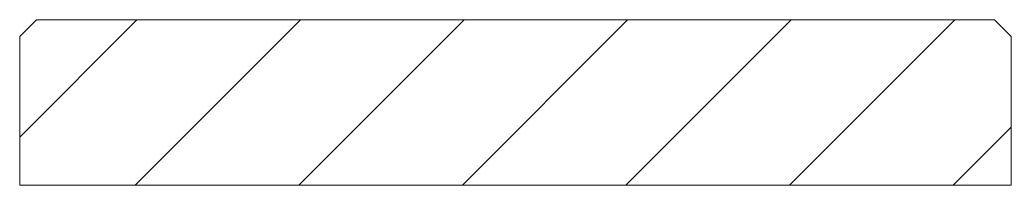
# Model space of a CAD drawing. Header units: metres. Extents: x 0 to 300, y 0 to 50.
import ezdxf

# ---------------------------------------------------------------- set-up
doc = ezdxf.new("R2010")
doc.units = ezdxf.units.M
doc.layers.add('A-DETL-GENF', color=92, linetype='Continuous', lineweight=18)

# ---------------------------------------------------------------- blocks, each defined once
blk = doc.blocks.new('90 betontegel - std-3345032-00_0 Basismaterialen')
at = {"layer": 'A-DETL-GENF', "lineweight": 13}
h = blk.add_hatch(dxfattribs=at)
h.set_pattern_fill('FP_728', color=256, style=0, pattern_type=2)
h.set_pattern_definition([(45, (13783.492, 4096.544), (-24.74874, 24.74874), [])])
h.paths.add_polyline_path([(0, 0), (300, 0), (300, 45), (295, 50), (5, 50), (0, 45)])
for p, q in [((5, 50), (0, 45)), ((295, 50), (5, 50)), ((300, 45), (295, 50)), ((0, 45), (0, 0)), ((300, 0), (300, 45)), ((0, 0), (300, 0))]:
    blk.add_line(p, q, dxfattribs=at)

msp = doc.modelspace()

# ---------------------------------------------------------------- block references
msp.add_blockref('90 betontegel - std-3345032-00_0 Basismaterialen', (0, 0))

doc.saveas('drawing.dxf')
